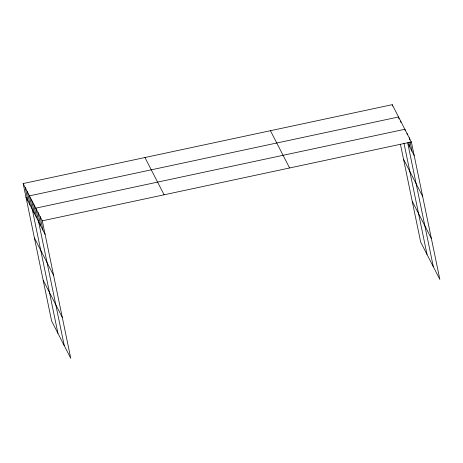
<?xml version="1.0" encoding="UTF-8"?>
<svg xmlns="http://www.w3.org/2000/svg" width="463" height="463" viewBox="0 0 463 463"><rect width="100%" height="100%" fill="white"/><g stroke="black" fill="none" stroke-linecap="round" stroke-linejoin="round"><path stroke-width="0.69" d="M23.15 183.556L42.295 220.828L70.77 358.321L51.624 321.05L23.15 183.556L392.23 104.679L411.375 141.95L439.85 279.444L420.705 242.172L400.443 144.323M42.295 220.828L411.375 141.95M414.182 155.499L407.671 142.824L433.339 266.769M403.51 159.133L422.655 196.399M412.238 201.272L431.377 238.543M270.438 130.711L289.578 167.976M144.948 157.53L164.093 194.796M25.957 197.105L45.102 234.376M34.424 238.005L53.569 275.277M43.152 280.15L62.297 317.415M409.205 137.725L409.628 139.757M410.05 141.788L412.012 151.274M407.035 133.5L407.318 134.855M408.864 142.309L409.842 147.049M405.148 130.635L404.87 129.275L35.784 208.153L64.259 345.647M400.657 121.08L400.935 122.435M398.973 119.014L398.55 116.977L29.47 195.855L57.939 333.348M403.985 143.223L427.025 254.471M392.23 104.679L392.514 106.033M40.125 216.603L42.932 230.152M37.954 212.378L40.761 225.927M33.677 204.056L36.484 217.604M31.571 199.958L34.378 213.507M27.363 191.757L30.164 205.306M25.257 187.654L28.064 201.202"/></g></svg>
